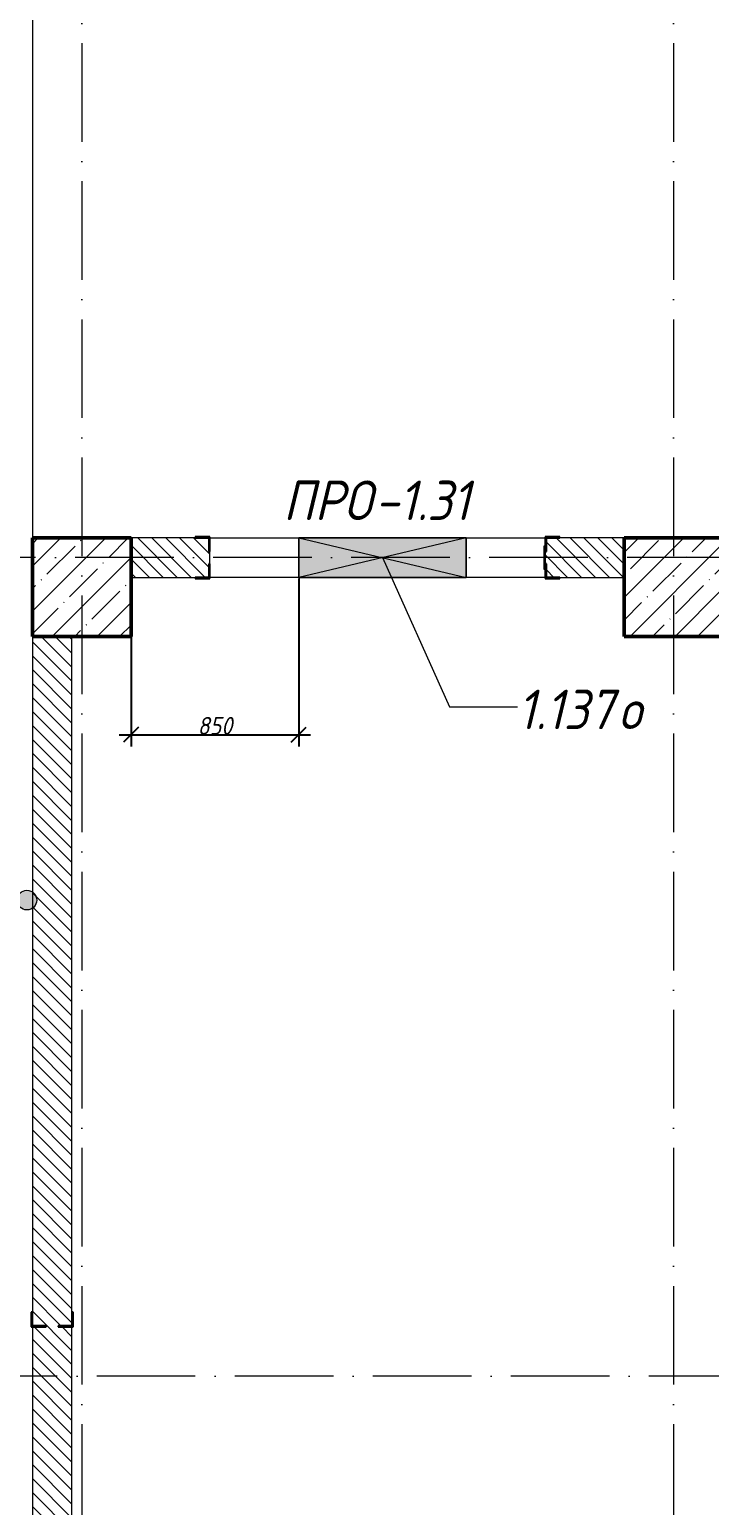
# Model space of a CAD drawing. Header units: millimetres. Extents: x -12989 to 629078, y -109036 to 555275.
# Drawn here: x 558248 to 561697, y 324167 to 331650 of the extents above; entities that cross this region are included whole.
import ezdxf

# ---------------------------------------------------------------- set-up
doc = ezdxf.new("R2010")
doc.units = ezdxf.units.MM
doc.linetypes.add('50_200_ШТРИХ_1Т_ш5_п1_п1_', pattern=[700, 500, -100, 0, -100])
for name, color, linetype, lineweight in [('A-____-____-DIMS', 7, 'Continuous', 9), ('A-DETL-GENF-OTLN', 7, 'Continuous', 9), ('A-FLOR-____-OTLN', 7, 'Continuous', 9), ('A-GENM-____-IDEN', 7, 'Continuous', 9), ('A-GENM-____-MCUT', 7, 'Continuous', 25), ('A-GENM-____-OTLN', 7, 'Continuous', 9), ('A-GENM-____-OTLN-1', 7, 'Continuous', 25), ('A-GLAZ-____-IDEN', 7, 'Continuous', 9), ('A-GLAZ-____-OTLN', 7, 'Continuous', 9), ('A-WALL-____-MCUT', 7, 'Continuous', 13), ('A-WALL-____-PATT-1', 7, 'Continuous', 9), ('G-____-____-TEXT', 7, 'Continuous', 9), ('I-WALL-____-OTLN', 7, 'Continuous', 9), ('S-COLS-____-MCUT', 7, 'Continuous', 50), ('S-COLS-____-OTLN', 7, 'Continuous', 9), ('S-GRID-____-OTLN-1', 7, '50_200_ШТРИХ_1Т_ш5_п1_п1_', 9)]:
    doc.layers.add(name, color=color, linetype=linetype, lineweight=lineweight)
doc.styles.add('ISOCPEUR_I_11', font='isocpeui.ttf', dxfattribs={"width": 0.9, "height": 200})
doc.styles.add('ISOCPEUR_I_7', font='isocpeui.ttf', dxfattribs={"width": 0.9, "height": 90})
doc.dimstyles.new('ISO-1_8_0_9К_СРЕДНИЙ_Кладочные_2', dxfattribs={"dimscale": 304.8, "dimtxt": 89.638306, "dimasz": 0.246063, "dimexe": 0.19685, "dimexo": 0, "dimgap": 0, "dimtad": 1, "dimdec": 3, "dimrnd": 0.001, "dimdsep": 46, "dimtxsty": 'ISOCPEUR_I_7', "dimblk1": 'OBLIQUE', "dimblk2": 'OBLIQUE', "dimsah": 1, "dimcen": 0.09, "dimdle": 0.19685, "dimazin": 0, "dimtfac": 1, "dimtdec": 4, "dimtix": 1, "dimtmove": 1, "dimatfit": 3, "dimfxl": 1, "dimtvp": 1, "dimtolj": 1, "dimtzin": 0, "dimarcsym": 2})
pattern_1 = [(135, (513013.31, 265891.49), (-35.35534, -35.35534), [])]

# ---------------------------------------------------------------- blocks, each defined once
blk = doc.blocks.new('BSC_Колонна _Прямоугольная - 500х500-V51-АР1_План отверстий 1 этажа в осях 1-64_Ю-ЯЯ')
at = {"layer": 'S-COLS-____-OTLN'}
h = blk.add_hatch(dxfattribs=at)
h.set_pattern_fill('FP_58', color=256, style=0, pattern_type=2)
h.set_pattern_definition([(45, (-48500, -62931.04), (-114.04925, 114.04925), []), (45, (-48385.95, -62931.04), (-114.04925, 114.04925), [201.613, -40.323, 3.353, -36.97])])
h.paths.add_polyline_path([(-250, -250), (250, -250), (250, 250), (-250, 250)], flags=0)
at = {"layer": 'S-COLS-____-MCUT'}
for p, q in [((250, 250), (-250, 250)), ((-250, 250), (-250, -250)), ((250, -250), (250, 250)), ((-250, -250), (250, -250))]:
    blk.add_line(p, q, dxfattribs=at)
blk = doc.blocks.new('BSC_Колонна _Прямоугольная - 500х500-V81-АР1_План отверстий 1 этажа в осях 1-64_Ю-ЯЯ')
at = {"layer": 'S-COLS-____-OTLN'}
h = blk.add_hatch(dxfattribs=at)
h.set_pattern_fill('FP_90', color=256, style=0, pattern_type=2)
h.set_pattern_definition([(45, (-45500, -62931.04), (-114.04925, 114.04925), []), (45, (-45385.95, -62931.04), (-114.04925, 114.04925), [201.613, -40.323, 3.353, -36.97])])
h.paths.add_polyline_path([(-250, -250), (250, -250), (250, 250), (-250, 250)], flags=0)
at = {"layer": 'S-COLS-____-MCUT'}
for p, q in [((250, 250), (-250, 250)), ((-250, 250), (-250, -250)), ((250, -250), (250, 250)), ((-250, -250), (250, -250))]:
    blk.add_line(p, q, dxfattribs=at)
blk = doc.blocks.new('Фахверк_СКБ_Уголок - 200_4010-27904266-АР1_План отверстий 1 этажа в осях 1-64_Ю-ЯЯ')
at = {"layer": 'A-GENM-____-MCUT'}
for p, q in [((125, 156), (50, 156)), ((50, 156), (50, 150)), ((50, 150), (119, 150)), ((119, 150), (119, 81)), ((125, 81), (125, 156)), ((119, 81), (125, 81)), ((125, 19), (119, 19)), ((119, 19), (119, -50)), ((125, -56), (125, 19)), ((119, -50), (50, -50)), ((50, -50), (50, -56)), ((50, -56), (125, -56))]:
    blk.add_line(p, q, dxfattribs=at)
blk = doc.blocks.new('Фахверк_СКБ_Уголок - 200_3600-27915153-АР1_План отверстий 1 этажа в осях 1-64_Ю-ЯЯ')
at = {"layer": 'A-GENM-____-MCUT'}
for p, q in [((125, 156), (50, 156)), ((50, 156), (50, 150)), ((50, 150), (119, 150)), ((119, 150), (119, 81)), ((125, 81), (125, 156)), ((119, 81), (125, 81)), ((125, 19), (119, 19)), ((119, 19), (119, -50)), ((125, -56), (125, 19)), ((119, -50), (50, -50)), ((50, -50), (50, -56)), ((50, -56), (125, -56))]:
    blk.add_line(p, q, dxfattribs=at)
blk = doc.blocks.new('154_Стойка_СКБ_Уголок - СМ-2530_200-28213945-АР1_План отверстий 1 этажа в осях 1-64_Ю-ЯЯ')
at = {"layer": 'A-GENM-____-MCUT'}
for p, q in [((125, 156), (125, 81)), ((200, 156), (125, 156)), ((131, 81), (131, 150)), ((131, 150), (200, 150)), ((200, 150), (200, 156)), ((125, 81), (131, 81)), ((131, 19), (125, 19)), ((125, 19), (125, -56)), ((131, -50), (131, 19)), ((125, -56), (200, -56)), ((200, -50), (131, -50)), ((200, -56), (200, -50))]:
    blk.add_line(p, q, dxfattribs=at)
blk = doc.blocks.new('Стойка_Влож_Полоса боковая - Полоса-28213942-АР1_План отверстий 1 этажа в осях 1-64_Ю-ЯЯ')
at = {"layer": 'A-GENM-____-OTLN'}
for p, q in [((-5, 60), (0, 60)), ((-5, -60), (-5, 60)), ((0, 31), (0, -31)), ((0, -60), (-5, -60))]:
    blk.add_line(p, q, dxfattribs=at)
blk = doc.blocks.new('AR_Отверстие прямоугольное _в стене_ - AR_Отверстие прямоугольное _в стене__ОВ-36666481-АР1_План отверстий 1 этажа в осях 1-64_Ю-ЯЯ')
at = {"layer": 'A-GLAZ-____-OTLN'}
blk.add_hatch(color=256, dxfattribs=at).paths.add_polyline_path([(425, -100), (425, 100), (-425, 100), (-425, -100)], flags=0)
at = {"layer": 'A-DETL-GENF-OTLN'}
for p, q in [((-425, -100), (-425, 100)), ((-425, 100), (425, 100)), ((425, 100), (-425, -100)), ((-425, 100), (425, -100)), ((425, 100), (-425, 100)), ((-425, 100), (-425, -100)), ((425, 100), (425, -100)), ((425, -100), (425, 100)), ((425, -100), (-425, -100)), ((-425, -100), (425, -100))]:
    blk.add_line(p, q, dxfattribs=at)
blk = doc.blocks.new('_Oblique')
at = {"color": 0, "linetype": 'ByBlock', "lineweight": -2}
blk.add_line((-0.5, -0.5), (0.5, 0.5), dxfattribs=at)
blk = doc.blocks.new('*D5632')
at = {"layer": 'A-____-____-DIMS', "color": 0, "lineweight": -2, "transparency": 16777216}
for p, q in [((559613.3, 328866.5), (559613.3, 328014.9)), ((558763.3, 328572.5), (558763.3, 328014.9)), ((558703.3, 328074.9), (559673.3, 328074.9))]:
    blk.add_line(p, q, dxfattribs=at)
at = {"layer": 'Defpoints', "color": 0, "transparency": 16777216}
for p in [(559613.3, 328866.5), (558763.3, 328572.5), (559613.3, 328074.9)]:
    blk.add_point(p, dxfattribs=at)
at = {"layer": 'A-____-____-DIMS', "color": 0, "lineweight": -2, "transparency": 16777216, "xscale": 75, "yscale": 75, "zscale": 75, "rotation": 180}
blk.add_blockref('_Oblique', (558763.3, 328074.9), dxfattribs=at)
at = {"layer": 'A-____-____-DIMS', "color": 0, "lineweight": -2, "transparency": 16777216, "xscale": 75, "yscale": 75, "zscale": 75}
blk.add_blockref('_Oblique', (559613.3, 328074.9), dxfattribs=at)
at = {"layer": 'A-____-____-DIMS', "color": 0, "transparency": 16777216, "insert": (559188.3, 328119.9), "char_height": 90, "width": 409.578, "attachment_point": 5, "style": 'ISOCPEUR_I_7'}
blk.add_mtext('\\A1;850', dxfattribs=at)

msp = doc.modelspace()

# ---------------------------------------------------------------- hatches: boundary and pattern name
at = {"layer": 'A-WALL-____-PATT-1'}
h = msp.add_hatch(dxfattribs=at)
h.set_pattern_fill('FP_6', color=256, style=0, pattern_type=2)
h.set_pattern_definition(pattern_1)
h.paths.add_polyline_path([(560938.3109, 328872.5335), (561263.3109, 328872.5335), (561263.3109, 329072.5335), (560869.3109, 329072.5335), (560869.3109, 329003.5335), (560863.3109, 329003.5335), (560863.3109, 328941.5335), (560869.3109, 328941.5335), (560869.3109, 328872.5335)], flags=0)
h.paths.add_polyline_path([(559157.3109, 328872.5335), (559157.3109, 328941.5335), (559163.3109, 328941.5335), (559163.3109, 329003.5335), (559157.3109, 329003.5335), (559157.3109, 329072.5335), (558763.3109, 329072.5335), (558763.3109, 328872.5335), (559088.3109, 328872.5335)], flags=0)
h = msp.add_hatch(dxfattribs=at)
h.set_pattern_fill('FP_6', color=256, style=0, pattern_type=2)
h.set_pattern_definition(pattern_1)
h.paths.add_polyline_path([(558263.3109, 321572.5335), (558463.3109, 321572.5335), (558463.3109, 325072.5335), (558394.3109, 325072.5335), (558394.3109, 325078.5335), (558463.3109, 325078.5335), (558463.3109, 328572.5335), (558263.3109, 328572.5335), (558263.3109, 325078.5335), (558332.3109, 325078.5335), (558332.3109, 325072.5335), (558263.3109, 325072.5335), (558263.3109, 323115.3495)], flags=0)
at = {"layer": 'G-____-____-TEXT'}
h = msp.add_hatch(color=256, dxfattribs=at)
edge = h.paths.add_edge_path(flags=0)
edge.add_arc((558235.0735, 327236.1824), 50, 0, 360)

# ---------------------------------------------------------------- linework, layer by layer
at = {"layer": 'A-FLOR-____-OTLN'}
msp.add_line((558263.3109, 333172.5335), (558263.3109, 329072.5335), dxfattribs=at)
at = {"layer": 'A-GLAZ-____-IDEN'}
for p, q in [((560038.3109, 328972.5335), (560378.15, 328215.3448)), ((560378.15, 328215.3448), (560723.8391, 328215.3448))]:
    msp.add_line(p, q, dxfattribs=at)
at = {"layer": 'A-WALL-____-MCUT'}
for p, q in [((559088.3109, 329072.5335), (558763.3109, 329072.5335)), ((561263.3109, 329072.5335), (560938.3109, 329072.5335)), ((559163.3109, 328941.5335), (559163.3109, 329003.5335)), ((558763.3109, 328872.5335), (559088.3109, 328872.5335)), ((560938.3109, 328872.5335), (561263.3109, 328872.5335)), ((558263.3109, 328572.5335), (558263.3109, 325147.5335)), ((558463.3109, 325147.5335), (558463.3109, 328572.5335)), ((558263.3109, 325072.5335), (558263.3109, 321572.5335)), ((558463.3109, 321572.5335), (558463.3109, 325072.5335))]:
    msp.add_line(p, q, dxfattribs=at)
at = {"layer": 'G-____-____-TEXT'}
msp.add_circle((558235.0735, 327236.1824), 50, dxfattribs=at)
at = {"layer": 'I-WALL-____-OTLN'}
for p, q in [((559163.3109, 329072.5335), (559613.3109, 329072.5335)), ((560463.3109, 329072.5335), (560863.3109, 329072.5335)), ((559613.3109, 328872.5335), (559163.3109, 328872.5335)), ((560863.3109, 328872.5335), (560463.3109, 328872.5335))]:
    msp.add_line(p, q, dxfattribs=at)
at = {"layer": 'S-GRID-____-OTLN-1'}
for p, q in [((558513.3109, 356784.3429), (558513.3109, 318783.0794)), ((561513.3109, 356784.3429), (561513.3109, 318783.0794)), ((617087.7175, 328972.5335), (508344.5407, 328972.5335)), ((588493.3514, 324822.5335), (508344.5407, 324822.5335))]:
    msp.add_line(p, q, dxfattribs=at)

# ---------------------------------------------------------------- block references
at = {"layer": 'A-GENM-____-OTLN'}
msp.add_blockref('Стойка_Влож_Полоса боковая - Полоса-28213942-АР1_План отверстий 1 этажа в осях 1-64_Ю-ЯЯ', (560863.3109, 328972.5335), dxfattribs=at)
at = {"layer": 'A-GENM-____-OTLN-1'}
for name, p in [('Фахверк_СКБ_Уголок - 200_4010-27904266-АР1_План отверстий 1 этажа в осях 1-64_Ю-ЯЯ', (559038.3109, 328922.5335)), ('154_Стойка_СКБ_Уголок - СМ-2530_200-28213945-АР1_План отверстий 1 этажа в осях 1-64_Ю-ЯЯ', (560738.3109, 328922.5335))]:
    msp.add_blockref(name, p, dxfattribs=at)
at = {"layer": 'A-GENM-____-OTLN-1', "rotation": 269.9999999999999}
msp.add_blockref('Фахверк_СКБ_Уголок - 200_3600-27915153-АР1_План отверстий 1 этажа в осях 1-64_Ю-ЯЯ', (558313.3109, 325197.5335), dxfattribs=at)
at = {"layer": 'A-GLAZ-____-OTLN'}
msp.add_blockref('AR_Отверстие прямоугольное _в стене_ - AR_Отверстие прямоугольное _в стене__ОВ-36666481-АР1_План отверстий 1 этажа в осях 1-64_Ю-ЯЯ', (560038.3109, 328972.5335), dxfattribs=at)
at = {"layer": 'S-COLS-____-OTLN'}
for name, p in [('BSC_Колонна _Прямоугольная - 500х500-V81-АР1_План отверстий 1 этажа в осях 1-64_Ю-ЯЯ', (558513.3109, 328822.5335)), ('BSC_Колонна _Прямоугольная - 500х500-V51-АР1_План отверстий 1 этажа в осях 1-64_Ю-ЯЯ', (561513.3109, 328822.5335))]:
    msp.add_blockref(name, p, dxfattribs=at)

# ---------------------------------------------------------------- texts
at = {"layer": 'A-GENM-____-IDEN', "char_height": 200, "attachment_point": 1, "style": 'ISOCPEUR_I_11'}
for s, insert, width in [('ПРО', (559534.9982, 329362.9583), 562.784625), ('-1.31', (559999.3419, 329362.9583), 620.506125)]:
    msp.add_mtext(s, dxfattribs=dict(at, insert=insert, width=width))
at = {"layer": 'A-GLAZ-____-IDEN', "char_height": 200, "attachment_point": 1, "style": 'ISOCPEUR_I_11'}
for s, insert, width in [('1.137', (560723.8391, 328302.9594), 620.506125), ('\\fISOCPEUR|b0|i1|c204|p34|;\\W.9;о', (561235.8079, 328302.9594), 158.734125)]:
    msp.add_mtext(s, dxfattribs=dict(at, insert=insert, width=width))

# ---------------------------------------------------------------- dimensions: what is measured, and where the dimension line sits
at = {"layer": 'A-____-____-DIMS'}
dim = msp.add_linear_dim(base=(559613.3109, 328074.854), p1=(558763.3109, 328572.5335), p2=(559613.3109, 328866.5335), dimstyle='ISO-1_8_0_9К_СРЕДНИЙ_Кладочные_2', override={"dimpost": '<>', "dimfxl": 899.408695}, dxfattribs=at)
dim.commit()
dim.dimension.update_dxf_attribs({"geometry": '*D5632', "text_midpoint": (559188.3109, 328119.854)})

doc.saveas('drawing.dxf')
